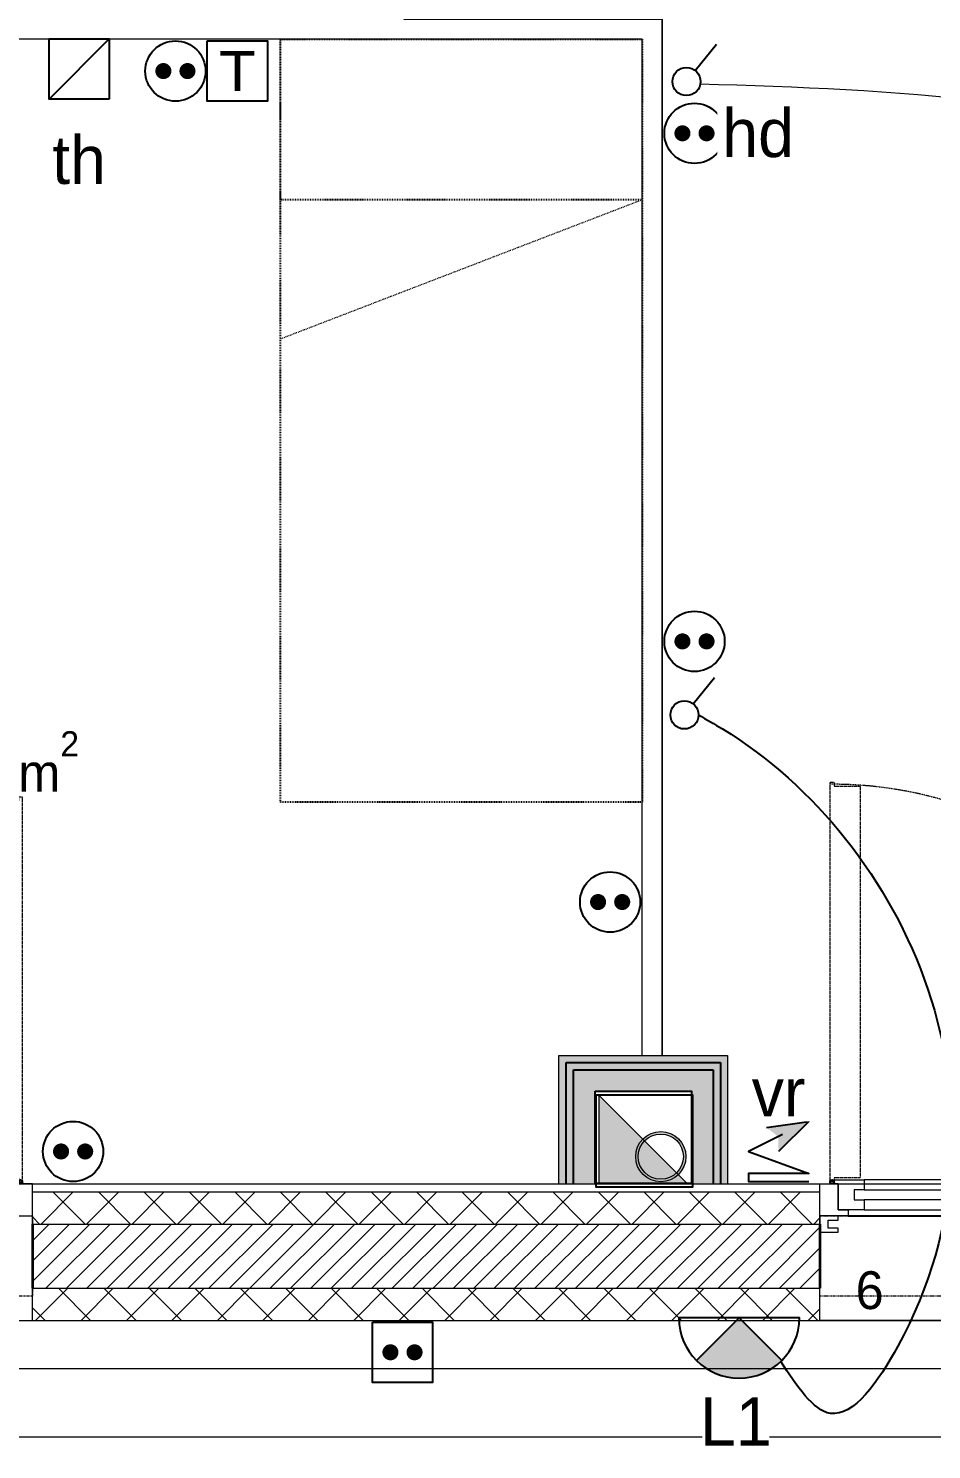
# Model space of a CAD drawing. Header units: centimetres. Extents: x 2191 to 12545, y -680 to 18662.
# Drawn here: x 10724.9 to 10949.7, y 8294.3 to 8648.1 of the extents above; entities that cross this region are included whole.
import ezdxf

# ---------------------------------------------------------------- set-up
doc = ezdxf.new("R2010")
doc.units = ezdxf.units.CM
for name, pattern in [('Style de ligne -11', [0.347222, 0.20828, -0.138942]), ('Style de ligne -12', [0.164042, 0.054681, -0.109361]), ('Style de ligne -13', [0.147638, 0.098425, -0.049213]), ('VW-01', [0.41656, 0.20828, -0.20828])]:
    doc.linetypes.add(name, pattern=pattern)
for name, color, linetype in [('B Aménagement intérieur', 252, 'Continuous'), ('B GÈnÈral_Hatch', 252, 'Continuous'), ('B Général', 252, 'Continuous'), ('C ANNOTATIONS-prestations', 252, 'Continuous'), ('C ANNOTATIONS-texte', 252, 'Continuous'), ('D SURFACES-shab', 252, 'Continuous'), ('F REMPLISSAGE-vert clair', 252, 'Continuous'), ('F REMPLISSAGE-vert foncé', 252, 'Continuous'), ('prlm-CHAUFF', 4, 'Continuous'), ('prlm-EAU-EUEV', 25, 'Continuous'), ('prlm-GT', 242, 'Continuous')]:
    doc.layers.add(name, color=color, linetype=linetype)
for name, color, linetype, lineweight in [('F REMPLISSAGE-vert clair_Hatch', 7, 'Continuous', 5), ('F REMPLISSAGE-vert foncÈ_Hatch', 7, 'Continuous', 5), ('prlm-ELEC-CFA', 1, 'Continuous', 25), ('prlm-ELEC-CFO', 1, 'Continuous', 25)]:
    doc.layers.add(name, color=color, linetype=linetype, lineweight=lineweight)
doc.styles.add('Eurostile', font='Eurosti.TTF')
doc.styles.add('Eurostile (bold)', font='Eurostib.TTF')
doc.styles.add('prlm-elec-cfa', font='comic.ttf', dxfattribs={"height": 12})
doc.styles.add('prlm-elec-cfo', font='comic.ttf', dxfattribs={"height": 12})
doc.styles.get("Standard").update_dxf_attribs({"font": 'isocp.shx', "height": 15})
pattern_1 = [(45, (-631.107, 4809.0284), (-5.656854, 5.656854), []), (135, (-631.107, 4809.0284), (5.656854, 5.656854), [])]

# ---------------------------------------------------------------- blocks, each defined once
blk = doc.blocks.new('Lit 90.190')
at = {"layer": 'B Général', "color": 7, "linetype": 'VW-01', "lineweight": 5}
blk.add_line((45, 54.99), (-45, 20.35), dxfattribs=at)
at = {"layer": 'B Général', "linetype": 'VW-01', "flags": 128}
for points in [[(-45, 95), (45, 95), (45, -95), (-45, -95)], [(-45, 95), (45, 95), (45, 54.99), (-45, 54.99)]]:
    blk.add_lwpolyline(points, close=True, dxfattribs=at)
blk = doc.blocks.new('Groupe-137-1')
at = {"layer": 'B GÈnÈral_Hatch', "linetype": 'Continuous', "lineweight": 0, "true_color": 0xd6d6d6}
blk.add_hatch(color=254, dxfattribs=at).paths.add_polyline_path([(11498.04, 3551.39), (11498.04, 3573.39), (11520.04, 3551.39)])
at = {"layer": 'B GÈnÈral_Hatch', "color": 9, "linetype": 'Continuous', "true_color": 0xc0dcc0}
for points in [[(11497.04, 3574.39), (11488.04, 3583.39), (11521.04, 3574.39), (11530.04, 3583.39)], [(11497.04, 3551.39), (11488.04, 3551.39), (11497.04, 3574.39), (11488.04, 3583.39)], [(11521.04, 3574.39), (11530.04, 3583.39), (11521.04, 3551.39), (11530.04, 3551.39)]]:
    blk.add_solid(points, dxfattribs=at)
at = {"layer": 'B Général', "color": 7, "linetype": 'Continuous', "lineweight": 13}
for p, q in [((11513.76, 3583.39), (11513.76, 3841.41)), ((11508.76, 3836.41), (11337.97, 3836.41)), ((11508.76, 3583.39), (11508.76, 3836.41)), ((11488.04, 3583.39), (11508.76, 3583.39)), ((11488.04, 3551.39), (11488.04, 3583.39)), ((11513.76, 3583.39), (11530.04, 3583.39)), ((11530.04, 3583.39), (11530.04, 3551.39)), ((11497.04, 3574.39), (11521.04, 3574.39)), ((11497.04, 3551.39), (11497.04, 3574.39)), ((11521.04, 3574.39), (11521.04, 3551.39))]:
    blk.add_line(p, q, dxfattribs=at)
at = {"layer": 'B Général', "color": 7, "linetype": 'Continuous', "lineweight": 5}
for p, q in [((11513.76, 3583.39), (11513.76, 3841.41)), ((11508.76, 3836.41), (11337.97, 3836.41)), ((11508.76, 3583.39), (11508.76, 3836.41))]:
    blk.add_line(p, q, dxfattribs=at)
at = {"layer": 'B Général', "color": 7, "linetype": 'Continuous', "lineweight": 5, "flags": 128}
blk.add_lwpolyline([(11498.04, 3551.39), (11498.04, 3573.39), (11520.04, 3551.39)], close=True, dxfattribs=at)
at = {"layer": 'D SURFACES-shab', "lineweight": 18, "flags": 128}
for points in [[(11530.04, 3583.39), (11530.04, 3551.39), (11934.47, 3551.39), (11934.45, 4128.41), (11653.04, 4128.41), (11653.04, 4068.41), (11581.04, 4068.41), (11581.04, 4128.41), (11449.45, 4128.41), (11449.45, 3841.41), (11513.76, 3841.41), (11513.76, 3583.39)], [(11188.76, 3551.39), (11488.04, 3551.39), (11488.04, 3583.39), (11508.76, 3583.39), (11508.76, 3836.41), (11188.76, 3836.41)]]:
    blk.add_lwpolyline(points, close=True, dxfattribs=at)
at = {"layer": 'F REMPLISSAGE-vert clair'}
for p, q in [((11489.84, 3581.59), (11528.24, 3581.59)), ((11489.84, 3551.39), (11489.84, 3581.59)), ((11528.24, 3581.59), (11528.24, 3551.39)), ((11491.64, 3579.79), (11526.44, 3579.79)), ((11491.64, 3579.79), (11526.44, 3579.79)), ((11491.64, 3551.39), (11491.64, 3579.79)), ((11491.64, 3551.39), (11491.64, 3579.79)), ((11526.44, 3579.79), (11526.44, 3551.39)), ((11526.44, 3579.79), (11526.44, 3551.39))]:
    blk.add_line(p, q, dxfattribs=at)
at = {"layer": 'F REMPLISSAGE-vert clair', "color": 7, "linetype": 'Continuous', "lineweight": 13}
for p, q in [((11497.04, 3574.39), (11521.04, 3574.39)), ((11497.04, 3551.39), (11497.04, 3574.39)), ((11521.04, 3574.39), (11521.04, 3551.39))]:
    blk.add_line(p, q, dxfattribs=at)
at = {"layer": 'F REMPLISSAGE-vert clair_Hatch', "color": 9, "linetype": 'Continuous', "true_color": 0xc0dcc0}
for points in [[(11489.84, 3581.59), (11491.64, 3579.79), (11528.24, 3581.59), (11526.44, 3579.79)], [(11489.84, 3551.39), (11491.64, 3551.39), (11489.84, 3581.59), (11491.64, 3579.79)], [(11528.24, 3581.59), (11526.44, 3579.79), (11528.24, 3551.39), (11526.44, 3551.39)], [(11491.64, 3579.79), (11497.04, 3574.39), (11526.44, 3579.79), (11521.04, 3574.39)], [(11491.64, 3551.39), (11497.04, 3551.39), (11491.64, 3579.79), (11497.04, 3574.39)], [(11526.44, 3579.79), (11521.04, 3574.39), (11526.44, 3551.39), (11521.04, 3551.39)]]:
    blk.add_solid(points, dxfattribs=at)
at = {"layer": 'F REMPLISSAGE-vert foncÈ_Hatch', "color": 54, "linetype": 'Continuous', "true_color": 0x99aa00}
for points in [[(11488.04, 3583.39), (11489.84, 3581.59), (11530.04, 3583.39), (11528.24, 3581.59)], [(11488.04, 3551.39), (11489.84, 3551.39), (11488.04, 3583.39), (11489.84, 3581.59)], [(11530.04, 3583.39), (11528.24, 3581.59), (11530.04, 3551.39), (11528.24, 3551.39)]]:
    blk.add_solid(points, dxfattribs=at)
at = {"layer": 'F REMPLISSAGE-vert foncé', "color": 7, "linetype": 'Continuous', "lineweight": 13}
for p, q in [((11488.04, 3583.39), (11530.04, 3583.39)), ((11488.04, 3551.39), (11488.04, 3583.39)), ((11530.04, 3583.39), (11530.04, 3551.39))]:
    blk.add_line(p, q, dxfattribs=at)
at = {"layer": 'F REMPLISSAGE-vert foncé'}
for p, q in [((11489.84, 3581.59), (11528.24, 3581.59)), ((11489.84, 3551.39), (11489.84, 3581.59)), ((11528.24, 3581.59), (11528.24, 3551.39))]:
    blk.add_line(p, q, dxfattribs=at)
at = {"layer": 'B Général', "color": 7}
blk.add_blockref('Lit 90.190', (11463.76, 3741.41), dxfattribs=at)
at = {"layer": 'C ANNOTATIONS-texte', "insert": (11273, 3664.09), "char_height": 9.412, "width": 108.6236, "attachment_point": 1, "line_spacing_factor": 0.894142, "style": 'Eurostile'}
blk.add_mtext('chambre 3 9,0m{\\H0.6667x;\\S2^ ;}', dxfattribs=at)
blk = doc.blocks.new('PF 300.208 + VR (3 vantaux)')
at = {"layer": 'B Général', "color": 7, "linetype": 'Continuous', "lineweight": 13}
for p, q in [((-150, 7), (-150, 17)), ((150, 7), (150, 17))]:
    blk.add_line(p, q, dxfattribs=at)
at = {"layer": 'B Général'}
blk.add_line((-143, 9), (47, 9), dxfattribs=at)
at = {"layer": 'B Général', "color": 7, "linetype": 'Continuous', "lineweight": 35}
for p, q in [((-150, 7), (-150, -9)), ((150, 7), (150, -9))]:
    blk.add_line(p, q, dxfattribs=at)
at = {"layer": 'B Général', "color": 7, "linetype": 'Style de ligne -13', "lineweight": 5, "flags": 128}
for points in [[(-147.5, 117), (-146.5, 117), (-146.5, 116), (-140, 116), (-140, 18.5), (-146.5, 18.5), (-146.5, 17.5), (-147.5, 17.5)], [(51.5, 115), (50.5, 115), (50.5, 116), (44, 116), (44, 18.5), (50.5, 18.5), (50.5, 17.5), (51.5, 17.5)]]:
    blk.add_lwpolyline(points, close=True, dxfattribs=at)
at = {"layer": 'B Général', "color": 7, "linetype": 'Continuous', "lineweight": 5, "flags": 128}
for points in [[(-139, 15.5), (-141.5, 15.5), (-141.5, 13), (-139, 13), (-139, 10.5), (-145.5, 10.5), (-145.5, 17), (-146.5, 17), (-146.5, 18), (-139, 18)], [(-54.5, 15.5), (-52, 15.5), (-52, 13), (-54.5, 13), (-54.5, 10.5), (-48, 10.5), (-48, 17), (-47, 17), (-47, 18), (-54.5, 18)], [(-41.5, 15.5), (-44, 15.5), (-44, 13), (-41.5, 13), (-41.5, 10.5), (-48, 10.5), (-48, 17), (-47, 17), (-47, 18), (-41.5, 18)], [(43, 15.5), (45.5, 15.5), (45.5, 13), (43, 13), (43, 10.5), (49.5, 10.5), (49.5, 17), (50.5, 17), (50.5, 18), (43, 18)]]:
    blk.add_lwpolyline(points, close=True, dxfattribs=at)
at = {"layer": 'B Général', "lineweight": 5, "flags": 128}
for points in [[(-54.5, 18), (-139, 18), (-139, 15.5), (-54.5, 15.5)], [(-41.5, 18), (43, 18), (43, 15.5), (-41.5, 15.5)], [(-143, 10.5), (-143, 9), (-150, 9), (-150, 17), (-145.5, 17), (-145.5, 10.5)], [(56.5, 17), (56.5, 14.25), (54, 14.25), (54, 11.75), (56.5, 11.75), (56.5, 9), (47, 9), (47, 10.5), (49.5, 10.5), (49.5, 17)], [(145.5, 14.25), (54, 14.25), (54, 11.75), (145.5, 11.75)], [(143, 17), (56.5, 17), (56.5, 14.25), (143, 14.25)], [(145.5, 14.25), (143, 14.25), (143, 17), (150, 17), (150, 9), (143, 9), (143, 11.75), (145.5, 11.75)], [(-54.5, 13), (-139, 13), (-139, 10.5), (-54.5, 10.5)], [(-41.5, 13), (43, 13), (43, 10.5), (-41.5, 10.5)], [(143, 11.75), (56.5, 11.75), (56.5, 9), (143, 9)], [(-150, 9), (-150, 5), (-145.5, 5), (-145.5, 6), (-148, 6), (-148, 8), (-145.5, 8), (-145.5, 9)], [(150, 9), (150, 5), (145.5, 5), (145.5, 6), (148, 6), (148, 8), (145.5, 8), (145.5, 9)]]:
    blk.add_lwpolyline(points, close=True, dxfattribs=at)
at = {"layer": 'B Général', "color": 7, "linetype": 'Style de ligne -11', "lineweight": 5, "flags": 128}
blk.add_lwpolyline([(-150, 9), (150, 9), (150, -11), (-150, -11)], close=True, dxfattribs=at)
at = {"layer": 'B Général', "lineweight": 13, "flags": 128}
blk.add_lwpolyline([(150, -9), (150, -17), (-150, -17), (-150, -9)], dxfattribs=at)
at = {"layer": 'B Général'}
for centre in [(-147, 17.5), (51, 17.5)]:
    blk.add_circle(centre, 0.5, dxfattribs=at)
at = {"layer": 'B Général', "color": 7, "linetype": 'Style de ligne -12', "lineweight": 5}
for centre, start, end in [((-147, 17.5), 0.2938, 90.2879), ((51, 17.5), 94.0649, 179.7062)]:
    blk.add_arc(centre, 99, start, end, dxfattribs=at)
at = {"layer": 'B Général', "insert": (2, 4.58), "char_height": 7.059, "attachment_point": 2, "rotation": 360, "line_spacing_factor": 0.894142, "style": 'Eurostile'}
blk.add_mtext('PF + VR', dxfattribs=at)
at = {"layer": 'C ANNOTATIONS-prestations', "rotation": 360, "line_spacing_factor": 0.894142}
for s, insert, char_height, attachment_point, style in [('6', (-141.14, -4.77), 9.41, 1, 'Eurostile (bold)'), ('300x208 (3 vantaux) ', (0, -7.82), 7.059, 2, 'Eurostile')]:
    blk.add_mtext(s, dxfattribs=dict(at, insert=insert, char_height=char_height, attachment_point=attachment_point, style=style))
blk = doc.blocks.new('PF 100.208 + VR')
at = {"layer": 'B Général', "color": 7, "linetype": 'Continuous', "lineweight": 13}
for p, q in [((-50, 7), (-50, 17)), ((50, 7), (50, 17))]:
    blk.add_line(p, q, dxfattribs=at)
at = {"layer": 'B Général'}
blk.add_line((45, 9), (-45, 9), dxfattribs=at)
at = {"layer": 'B Général', "color": 7, "linetype": 'Continuous', "lineweight": 35}
for p, q in [((-50, 7), (-50, -9)), ((50, 7), (50, -9))]:
    blk.add_line(p, q, dxfattribs=at)
at = {"layer": 'B Général', "color": 7, "linetype": 'Style de ligne -13', "lineweight": 5, "flags": 128}
blk.add_lwpolyline([(47.5, 113.27), (46.5, 113.27), (46.5, 112.27), (40, 112.27), (40, 18.5), (46.5, 18.5), (46.5, 17.5), (47.5, 17.5)], close=True, dxfattribs=at)
at = {"layer": 'B Général', "color": 7, "linetype": 'Continuous', "lineweight": 5, "flags": 128}
for points in [[(-39, 15.5), (-41.5, 15.5), (-41.5, 13), (-39, 13), (-39, 10.5), (-45.5, 10.5), (-45.5, 17), (-46.5, 17), (-46.5, 18), (-39, 18)], [(39, 15.5), (41.5, 15.5), (41.5, 13), (39, 13), (39, 10.5), (45.5, 10.5), (45.5, 17), (46.5, 17), (46.5, 18), (39, 18)]]:
    blk.add_lwpolyline(points, close=True, dxfattribs=at)
at = {"layer": 'B Général', "lineweight": 5, "flags": 128}
for points in [[(-41, 18), (41, 18), (41, 15.5), (-41, 15.5)], [(-43, 10.5), (-43, 9), (-50, 9), (-50, 17), (-45.5, 17), (-45.5, 10.5)], [(-43.5, 15.5), (43.5, 15.5), (43.5, 13), (-43.5, 13)], [(43, 10.5), (43, 9), (50, 9), (50, 17), (45.5, 17), (45.5, 10.5)], [(-41, 13), (41, 13), (41, 10.5), (-41, 10.5)]]:
    blk.add_lwpolyline(points, close=True, dxfattribs=at)
at = {"layer": 'B Général', "color": 7, "linetype": 'Style de ligne -11', "lineweight": 5, "flags": 128}
blk.add_lwpolyline([(-50, 9), (50, 9), (50, -11), (-50, -11)], close=True, dxfattribs=at)
at = {"layer": 'B Général', "lineweight": 13, "flags": 128}
blk.add_lwpolyline([(-50, -9), (-50, -17), (50, -17), (50, -9)], dxfattribs=at)
at = {"layer": 'B Général'}
blk.add_circle((47, 17.5), 0.5, dxfattribs=at)
at = {"layer": 'B Général', "color": 7, "linetype": 'Style de ligne -12', "lineweight": 5}
blk.add_arc((48.78, 15.78), 97.5, 90.8973, 179.2823, dxfattribs=at)
at = {"layer": 'B Général', "insert": (-21.61, 2.65), "char_height": 7.059, "attachment_point": 1, "rotation": 360, "line_spacing_factor": 0.894142, "style": 'Eurostile'}
blk.add_mtext('PF + VR', dxfattribs=at)
at = {"layer": 'C ANNOTATIONS-prestations', "attachment_point": 1, "rotation": 360, "line_spacing_factor": 0.894142}
for s, insert, char_height, style in [('4', (-41.15, -4.77), 9.41, 'Eurostile (bold)'), ('100x208', (-21.61, -7.83), 7.059, 'Eurostile')]:
    blk.add_mtext(s, dxfattribs=dict(at, insert=insert, char_height=char_height, style=style))
blk = doc.blocks.new('xi.TH-ch')
at = {"layer": 'prlm-CHAUFF', "color": 0, "linetype": 'ByBlock', "lineweight": -2, "flags": 128}
blk.add_lwpolyline([(-7.5, 7.5), (7.5, 7.5), (7.5, -7.5), (-7.5, -7.5)], close=True, dxfattribs=at)
at = {"layer": 'prlm-CHAUFF', "color": 0}
blk.add_lwpolyline([(-7.5, -7.5), (7.5, 7.5)], dxfattribs=at)
blk = doc.blocks.new('xi.vp125')
at = {"layer": 'prlm-EAU-EUEV', "lineweight": 5}
h = blk.add_hatch(color=0, dxfattribs=at)
h.paths.add_polyline_path([(6.25, 0, 1), (-6.25, 0, 1)])
h.paths.add_polyline_path([(5.625, 0, 1), (-5.625, 0, 1)], flags=16)
at = {"layer": 'prlm-EAU-EUEV', "color": 0, "lineweight": 5}
for radius in [6.25, 5.625]:
    blk.add_circle((0, 0), radius, dxfattribs=at)
blk = doc.blocks.new('xi.PC-EXT')
at = {"layer": 'prlm-ELEC-CFO', "color": 0, "linetype": 'ByBlock', "lineweight": -2, "flags": 128}
blk.add_lwpolyline([(-7.5, 7.5), (7.5, 7.5), (7.5, -7.5), (-7.5, -7.5)], close=True, dxfattribs=at)
at = {"layer": 'prlm-ELEC-CFO', "color": 0, "linetype": 'ByBlock', "lineweight": 5, "const_width": 2}
for points in [[(-4, 0, 1), (-2, 0, 1)], [(2, 0, 1), (4, 0, 1)]]:
    blk.add_lwpolyline(points, format="xyb", close=True, dxfattribs=at)
blk = doc.blocks.new('xi.PC')
at = {"color": 0, "lineweight": 5}
blk.add_wipeout([(-7.5, -7.5), (7.5, -7.5), (7.5, 7.5), (-7.5, 7.5)], dxfattribs=at).dxf.layer = 'prlm-ELEC-CFO'
at = {"layer": 'prlm-ELEC-CFO', "color": 0, "linetype": 'ByBlock', "lineweight": 5, "const_width": 2}
for points in [[(-4, 0, 1), (-2, 0, 1)], [(2, 0, 1), (4, 0, 1)]]:
    blk.add_lwpolyline(points, format="xyb", close=True, dxfattribs=at)
at = {"layer": 'prlm-ELEC-CFO', "color": 0, "linetype": 'ByBlock', "lineweight": -2}
blk.add_circle((0, 0), 7.5, dxfattribs=at)
blk = doc.blocks.new('xi.TEL')
at = {"layer": 'prlm-ELEC-CFA', "color": 0, "linetype": 'ByBlock', "lineweight": -2, "flags": 128}
blk.add_lwpolyline([(-7.5, 7.5), (7.5, 7.5), (7.5, -7.5), (-7.5, -7.5)], close=True, dxfattribs=at)
at = {"layer": 'prlm-ELEC-CFA', "color": 0, "linetype": 'ByBlock', "insert": (0, 0), "char_height": 10, "width": 11.36, "attachment_point": 5}
blk.add_mtext('{\\fVerdana|b0|i0|c0|p34;T}', dxfattribs=at)
blk = doc.blocks.new('xi.SA')
at = {"layer": 'prlm-ELEC-CFO', "color": 0}
blk.add_lwpolyline([(0.2, -1.28), (5.5, 5.28)], dxfattribs=at)
blk.add_circle((-2, -4), 3.5, dxfattribs=at)
blk = doc.blocks.new('xi.PCHD')
at = {"color": 0, "lineweight": 5}
blk.add_wipeout([(-7.5, -7.5), (7.5, -7.5), (7.5, 7.5), (-7.5, 7.5)], dxfattribs=at).dxf.layer = 'prlm-ELEC-CFO'
at = {"layer": 'prlm-ELEC-CFO', "color": 0, "linetype": 'ByBlock', "lineweight": 5, "const_width": 2}
for points in [[(-4, 0, 1), (-2, 0, 1)], [(2, 0, 1), (4, 0, 1)]]:
    blk.add_lwpolyline(points, format="xyb", close=True, dxfattribs=at)
at = {"layer": 'prlm-ELEC-CFO', "color": 0, "linetype": 'ByBlock', "lineweight": -2}
blk.add_circle((0, 0), 7.5, dxfattribs=at)
blk = doc.blocks.new('xi.VR')
at = {"layer": 'prlm-ELEC-CFO', "lineweight": 5}
blk.add_hatch(color=0, dxfattribs=at).paths.add_polyline_path([(-3, 6), (-0.1, 3.7), (0, 0), (7.5, 7.5)])
at = {"layer": 'prlm-ELEC-CFO', "color": 0}
for points in [[(-3, 6), (7.5, 7.5), (0, 0)], [(0.95, 4.23), (-7.5, 0), (7.5, -5.5), (-7.5, -5.5), (-7.5, -7.5), (7.5, -7.5)]]:
    blk.add_lwpolyline(points, dxfattribs=at)
blk = doc.blocks.new('xi.lum1')
at = {"layer": 'prlm-ELEC-CFO', "linetype": 'ByBlock', "lineweight": 5}
blk.add_hatch(color=0, dxfattribs=at).paths.add_polyline_path([(10.61, 10.61, 0.414214), (-10.61, 10.61), (0, 0)])
at = {"layer": 'prlm-ELEC-CFO', "color": 0, "linetype": 'ByBlock', "lineweight": -2, "flags": 128}
blk.add_lwpolyline([(15, 0, 1), (-15, 0)], format="xyb", close=True, dxfattribs=at)
at = {"layer": 'prlm-ELEC-CFO', "color": 0}
blk.add_lwpolyline([(-10.61, 10.61), (0, 0), (10.61, 10.61)], dxfattribs=at)

msp = doc.modelspace()

# ---------------------------------------------------------------- hatches: boundary and pattern name
at = {"layer": 'B GÈnÈral_Hatch', "linetype": 'Continuous', "lineweight": 5, "true_color": 0x808080}
h = msp.add_hatch(dxfattribs=at)
h.set_pattern_fill('02_ISOLANT', color=8, style=0, pattern_type=2)
h.set_pattern_definition(pattern_1)
h.paths.add_polyline_path([(10725.89, 8358.42), (10725.89, 8350.42), (10921.93, 8350.42), (10921.93, 8358.42)])
at = {"layer": 'B GÈnÈral_Hatch', "linetype": 'Continuous', "lineweight": 5}
h = msp.add_hatch(dxfattribs=at)
h.set_pattern_fill('50_BETON', style=0, pattern_type=2)
h.set_pattern_definition([(45, (-631.1073, 4809.0284), (2.4253472, -2.6458333), [])])
h.paths.add_polyline_path([(10725.89, 8350.42), (10725.89, 8334.42), (10921.93, 8334.42), (10921.93, 8350.42)])
at = {"layer": 'B GÈnÈral_Hatch', "linetype": 'Continuous', "lineweight": 5, "true_color": 0x808080}
h = msp.add_hatch(dxfattribs=at)
h.set_pattern_fill('02_ISOLANT', color=8, style=0, pattern_type=2)
h.set_pattern_definition(pattern_1)
h.paths.add_polyline_path([(10725.89, 8334.42), (10725.89, 8326.42), (10921.93, 8326.42), (10921.93, 8334.42)])
at = {"layer": 'B GÈnÈral_Hatch', "linetype": 'Continuous', "lineweight": 5, "true_color": 0x444444}
h = msp.add_hatch(dxfattribs=at)
h.set_pattern_fill('H_BARDAGE V 150', color=250, angle=90, style=0, pattern_type=2)
h.set_pattern_definition([(180, (10763.31, 8076.417), (1e-15, 17), [])])
h.paths.add_polyline_path([(10213.28, 8326.42), (11313.34, 8326.42), (11313.34, 7826.42), (10213.28, 7826.42)])

# ---------------------------------------------------------------- linework, layer by layer
at = {"layer": 'B Général', "color": 7, "linetype": 'Continuous', "lineweight": 5}
for p, q in [((10725.89, 8360.42), (10921.93, 8360.42)), ((10725.89, 8358.42), (10921.93, 8358.42)), ((10725.89, 8358.42), (10921.93, 8358.42)), ((10725.89, 8350.42), (10921.93, 8350.42)), ((10725.89, 8334.42), (10921.93, 8334.42)), ((10725.89, 8326.42), (10921.93, 8326.42))]:
    msp.add_line(p, q, dxfattribs=at)
at = {"layer": 'B Général', "color": 7, "linetype": 'Continuous', "lineweight": 13}
for p, q in [((10725.89, 8360.42), (10921.93, 8360.42)), ((10725.89, 8326.42), (10725.89, 8360.42)), ((10921.93, 8326.42), (10921.93, 8360.42)), ((10725.89, 8326.42), (10921.93, 8326.42))]:
    msp.add_line(p, q, dxfattribs=at)
at = {"layer": 'B Général', "color": 7, "linetype": 'Continuous', "lineweight": 18}
for p, q in [((10725.89, 8350.42), (10921.93, 8350.42)), ((10725.89, 8334.42), (10921.93, 8334.42))]:
    msp.add_line(p, q, dxfattribs=at)
at = {"layer": 'B Général', "color": 7, "linetype": 'Continuous', "lineweight": 5, "flags": 128}
msp.add_lwpolyline([(10213.28, 8326.42), (11313.34, 8326.42), (11313.34, 7826.42), (10213.28, 7826.42)], close=True, dxfattribs=at)
at = {"layer": 'prlm-ELEC-CFO', "lineweight": 13}
msp.add_spline([(10892.14, 8634.32), (11030.53, 8611.56), (11083.38, 8577.77)], degree=3, dxfattribs=at)
at = {"layer": 'prlm-GT'}
for points in [[(10865.97, 8383.48), (10889.97, 8383.48), (10889.97, 8360.48), (10865.97, 8360.48)], [(10866.19, 8382.6), (10890.19, 8382.6), (10890.19, 8359.6), (10866.19, 8359.6)]]:
    msp.add_lwpolyline(points, close=True, dxfattribs=at)

# ---------------------------------------------------------------- block references
at = {"layer": 'B Aménagement intérieur', "color": 7}
msp.add_blockref('Groupe-137-1', (-631.11, 4809.03), dxfattribs=at)
at = {"layer": 'B Général', "color": 7}
for name, p in [('PF 300.208 + VR (3 vantaux)', (11071.93, 8343.42)), ('PF 100.208 + VR', (10675.89, 8343.42))]:
    msp.add_blockref(name, p, dxfattribs=at)
at = {"layer": 'prlm-CHAUFF', "rotation": 179.9999999998589}
msp.add_blockref('xi.TH-ch', (10737.52, 8638), dxfattribs=at)
at = {"layer": 'prlm-EAU-EUEV'}
msp.add_blockref('xi.vp125', (10882.3, 8367.2), dxfattribs=at)
at = {"layer": 'prlm-ELEC-CFO'}
for name, p in [('xi.SA', (10890.69, 8638.89)), ('xi.VR', (10911.62, 8368.48)), ('xi.PC-EXT', (10818, 8318.48))]:
    msp.add_blockref(name, p, dxfattribs=at)
at = {"layer": 'prlm-ELEC-CFO', "rotation": 180}
msp.add_blockref('xi.lum1', (10901.8, 8327.04), dxfattribs=at)

# ---------------------------------------------------------------- next in the draw order: block references
at = {"layer": 'prlm-ELEC-CFO'}
for name, p in [('xi.PC', (10761.48, 8637.5)), ('xi.PCHD', (10890.69, 8622)), ('xi.PC', (10890.69, 8495.49)), ('xi.PC', (10869.69, 8430.59)), ('xi.PC', (10736.01, 8368.48))]:
    msp.add_blockref(name, p, dxfattribs=at)

# ---------------------------------------------------------------- next in the draw order: texts
at = {"layer": 'prlm-CHAUFF', "lineweight": 20, "insert": (10737.5, 8615.32), "char_height": 12, "attachment_point": 5, "line_spacing_factor": 0.8, "style": 'prlm-elec-cfa', "bg_fill": 3, "box_fill_scale": 1.1, "bg_fill_color": 256, "bg_fill_transparency": 0}
msp.add_mtext('th', dxfattribs=at)
at = {"layer": 'prlm-ELEC-CFO', "lineweight": 20, "char_height": 12, "line_spacing_factor": 0.8, "style": 'prlm-elec-cfo', "bg_fill": 3, "bg_fill_color": 256, "bg_fill_transparency": 0}
for s, insert, attachment_point, box_fill_scale in [('vr', (10911.62, 8383.2), 5, 1.1), ('L1', (10900.98, 8307.27), 2, 0.95)]:
    msp.add_mtext(s, dxfattribs=dict(at, insert=insert, attachment_point=attachment_point, box_fill_scale=box_fill_scale))

# ---------------------------------------------------------------- next in the draw order: linework, layer by layer
at = {"layer": 'prlm-ELEC-CFO'}
msp.add_spline([(10891.69, 8477.19), (10897.69, 8473.69), (10941.31, 8320.03), (10924.54, 8303.26), (10912.17, 8316.19)], degree=3, dxfattribs=at)

# ---------------------------------------------------------------- next in the draw order: block references
at = {"layer": 'prlm-ELEC-CFA'}
msp.add_blockref('xi.TEL', (10776.92, 8637.5), dxfattribs=at)
at = {"layer": 'prlm-ELEC-CFO'}
msp.add_blockref('xi.SA', (10890.19, 8481.19), dxfattribs=at)

# ---------------------------------------------------------------- next in the draw order: texts
at = {"layer": 'prlm-ELEC-CFO', "lineweight": 20, "insert": (10906.52, 8622), "char_height": 12, "attachment_point": 5, "line_spacing_factor": 0.8, "style": 'prlm-elec-cfo', "bg_fill": 3, "box_fill_scale": 1.1, "bg_fill_color": 256, "bg_fill_transparency": 0}
msp.add_mtext('hd', dxfattribs=at)

doc.saveas('drawing.dxf')
